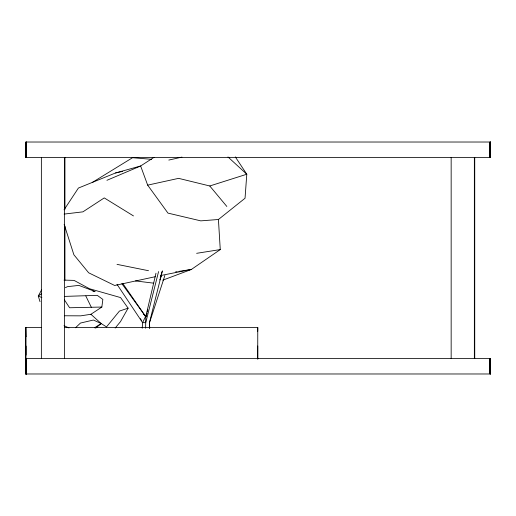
<?xml version="1.0" encoding="UTF-8"?>
<svg xmlns="http://www.w3.org/2000/svg" width="516" height="516" viewBox="0 0 516 516"><rect width="100%" height="100%" fill="white"/><g stroke="black" fill="none" stroke-linecap="round" stroke-linejoin="round"><path stroke-width="0.77" d="M64.455 327.434L257.761 327.434L257.742 359.13L257.748 345.984M25.903 373.823L25.819 364.548M25.852 364.535L25.8 373.823L25.826 336.709M26.264 373.977L26.264 358.517L26.587 366.257L26.271 373.977L26.258 358.517L26.587 366.257L26.277 373.977L26.245 358.517L26.245 373.977L26.258 358.517L490.2 358.517L490.2 373.977L25.903 373.977L25.916 358.517M25.8 373.823L25.8 327.434L41.312 327.434M26.245 373.977L26.277 366.25M155.98 273.209L145.776 316.689L145.635 328.247M257.742 331.298L257.761 327.434M26.271 157.483L26.264 142.023M489.948 151.304L490.2 157.483L490.2 142.023L25.903 142.023L25.916 157.483L490.2 157.483L490.2 142.023L489.8 149.75M489.948 367.798L490.2 373.977L490.2 358.517L489.8 366.244M490.013 149.756L490.2 142.023L490.2 157.483L490 149.75M490.013 366.25L490.2 358.517L490.2 373.977L490 366.244M142.222 328.247L142.59 322.668L146.918 313.689M64.539 315.773L80.722 315.844L90.913 314.283L101.846 307.046L102.858 299.415L97.279 295.346L64.513 296.403M158.573 271.577L145.757 322.668L142.59 322.668L117.009 284.316M162.437 270.803L149.427 322.668L149.588 328.247M160.263 277.763L162.082 271.571M121.847 283.652L145.776 316.689L146.718 313.625L145.776 316.689L143.255 313.593M147.189 312.096L147.892 309.806M164.881 275.473L149.53 322.668L149.704 328.247M145.776 316.689L146.847 313.67L145.776 316.689L123.001 283.781M159.76 279.956L161.469 275.46M41.641 289.792L38.281 296.01L40.016 301.666M64.003 280.098L74.085 280.401L89.455 288.728L120.576 297.577L128.116 308.162L120.499 321.616L115.171 328.053M64.042 209.838L78.406 188.056L115.539 172.97L140.636 165.991L154.02 157.341M75.471 327.783L80.47 323.055L93.409 320.036L101.155 323.538L106.502 326.912L119.415 311.09L128.116 308.162M95.654 328.157L101.155 323.538L90.913 314.283M106.928 180.303L140.636 165.991L147.666 185.141L167.964 213.108L200.763 220.861L218.429 219.5L245.042 198.247L246.79 174.234L235.302 156.877M41.525 293.701L38.281 296.01L41.861 297.609M218.429 219.5L220.261 249.576L191.371 269.455L162.792 280.169M94.48 327.834L101.155 323.538M92.222 182.496L132.548 157.703L151.594 159.315M65.397 287.625L67.557 286.644L78.845 285.4L95.118 291.527L92.757 291.108M147.666 185.141L178.607 178.355L209.773 185.979L246.79 174.234L227.975 156.954M115.539 172.97L122.518 171.383M168.809 160.07L181.948 157.103M155.29 276.699L114.675 285.483L88.668 272.803L73.878 254.775L64.152 224.35M160.76 275.512L191.371 269.455L178.762 271.397M196.635 253.317L220.261 249.576M175.608 271.88L177.188 271.642M64.126 214.088L82.908 211.85L104.251 197.912L133.483 215.927M64.339 299.777L69.602 307.755L101.846 307.046M135.476 280.923L153.723 283.174M117.029 264.366L148.511 270.713M64.01 325.699L68.983 327.95M209.773 185.979L226.84 206.465M140.358 318.643L141.655 320.655M85.811 295.978L91.377 307.394M25.955 336.729L25.8 327.434L25.871 336.722M474.739 157.483L474.739 358.517M474.352 157.483L474.352 358.517M451.158 157.483L451.158 358.517M64.945 157.483L64.945 209.335M64.945 226.092L64.945 280.336M64.558 157.483L64.558 358.517M41.364 157.483L41.364 358.517M25.826 345.997L25.826 355.272L25.832 345.991M26.258 149.75L26.239 157.483L26.245 142.023L26.245 157.483L25.91 142.023L26.31 149.756L25.91 157.483L26.31 149.756M490.2 142.023L490.2 157.483L490.2 142.023M490.2 358.517L490.2 373.977L490.2 358.517M26.052 367.024L25.903 373.977L26.052 367.024M26.368 366.25L26.271 358.517L26.368 366.25"/></g></svg>
